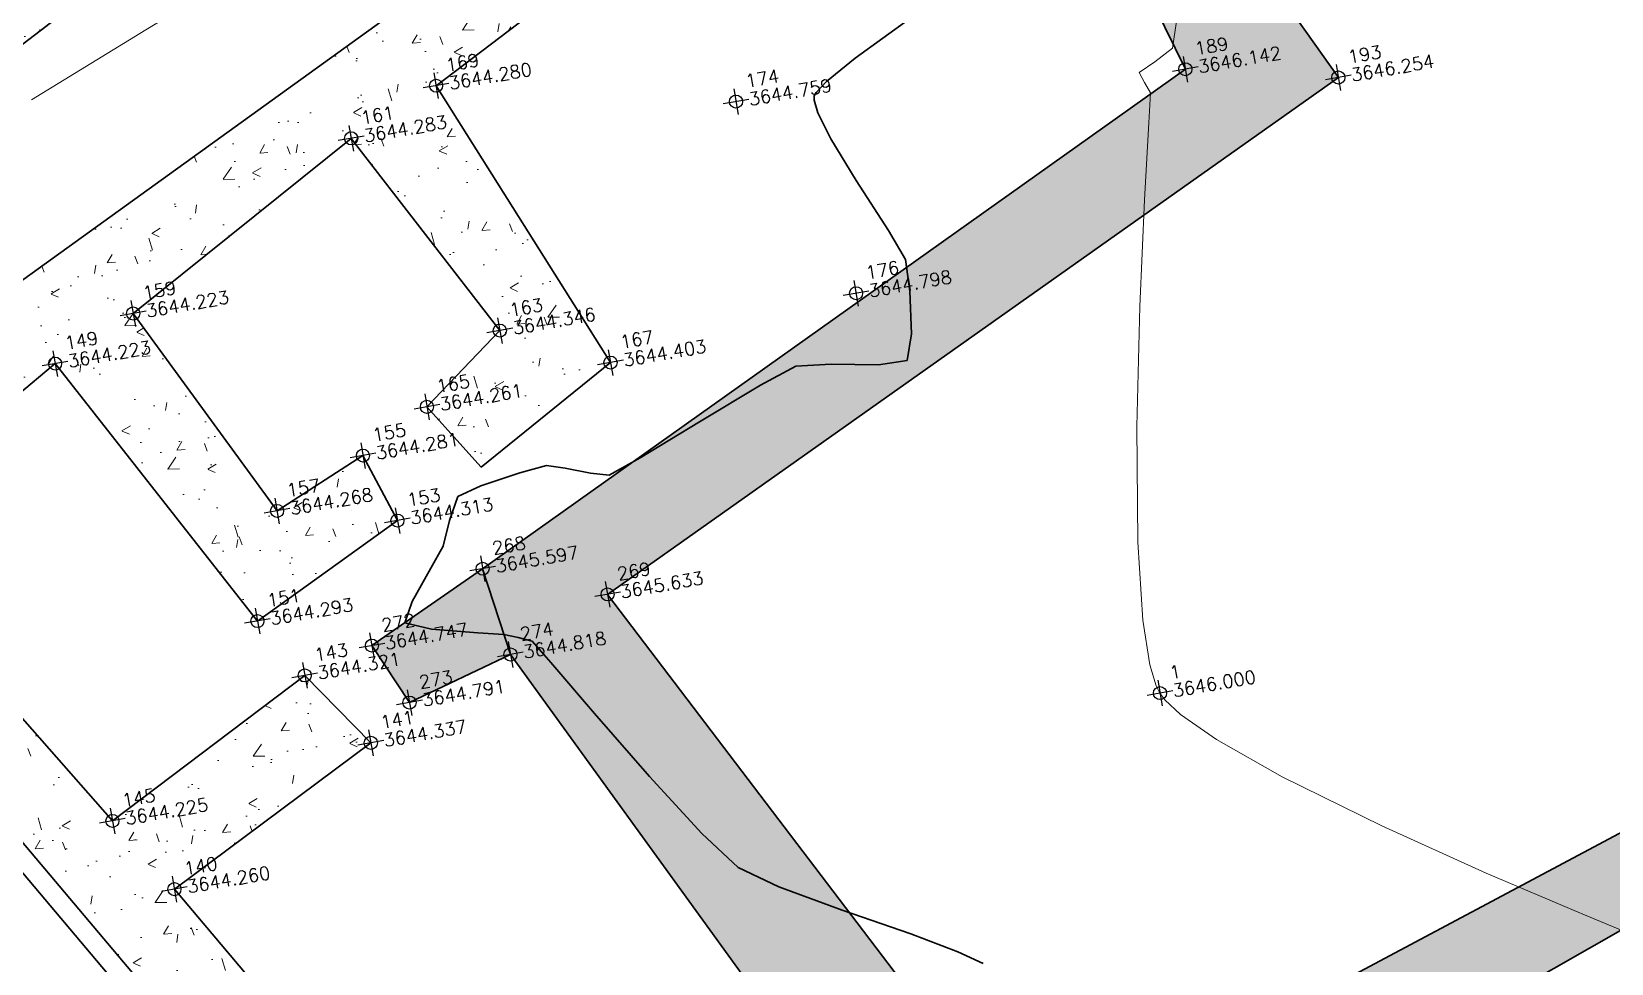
# Model space of a CAD drawing. Header units: millimetres. Extents: x 736950 to 740938, y 8500595 to 8502163.
# Drawn here: x 737775.59 to 737787.69, y 8501276.03 to 8501283.16 of the extents above; entities that cross this region are included whole.
import ezdxf

# ---------------------------------------------------------------- set-up
doc = ezdxf.new("R2010")
doc.units = ezdxf.units.MM
for name, color, linetype, lineweight in [('CONT-MJR', 80, 'Continuous', 30), ('CONT-MNR', 96, 'Continuous', 15), ('MURO PIEDRA', 252, 'Continuous', 30), ('PERIMETRO', 7, 'Continuous', 35), ('pista', 251, 'Continuous', 5)]:
    doc.layers.add(name, color=color, linetype=linetype, lineweight=lineweight)
doc.styles.add('5mm', font='arial.ttf', dxfattribs={"height": 3})
pattern_1 = [(59.94991650582833, (1479841.21072825, -18.49207214638591), (0.7173147616177996, 0.06212513786334364), [0.07500000000000001, -0.8250000000000001]), (4.949916505828331, (1479841.21072825, -18.49207214638591), (-0.2666336227691331, 0.7169040729334506), [0.06, -0.66]), (110.4013165058283, (1479841.270504478, -18.48689504899085), (0.4506817424667108, 0.7790288530571421), [0.06374018999999999, -0.7011421119999998]), (56.13411650582835, (1479841.176170796, -18.29508031532168), (1.07978843215245, 0.02137619624183779), [0.1124999999999999, -1.237499999999998]), (106.5855165058283, (1479841.266153166, -18.29329902119935), (0.752289432321798, 1.120964142855684), [0.09561028799999993, -1.051712999999999]), (1.134116505828333, (1479841.176170796, -18.29508031532168), (0.7522885572049924, 1.12096473051034), [0.09000000000000001, -0.9900000000000001]), (30.94991650582834, (1479841.283306076, -18.32704954408109), (0.6574964912282043, -0.293425227292985), [0.07500000000000001, -0.8250000000000001]), (335.9499165058284, (1479841.283306076, -18.32704954408109), (0.1143589702920628, 0.7562849757157031), [0.06, -0.66]), (81.40131650582836, (1479841.338097435, -18.35150168277323), (0.7718558160208798, 0.4628591428967336), [0.06374019000000002, -0.701142112]), (47.44991650582834, (1479841.21072825, -18.49207214638591), (-0.04554285905854174, 0.3299879209740469), [0, -0.652, 0, -0.67, 0, -0.6625000000000001]), (17.44991650582834, (1479841.21072825, -18.49207214638591), (0.1909634295804004, 0.4339344980096552), [0, -0.3819999999999997, 0, -0.6369999999999993, 0, -0.2524999999999997]), (337.4499165058283, (1479840.991082356, -18.53060370869935), (0.5296904964497462, 0.07002209344786473), [0, -0.25, 0, -0.7799999999999999, 0, -1.035]), (327.4499165058284, (1479840.892586439, -18.5478824339807), (0.557117696670718, 0.1993664657265957), [0, -0.325, 0, -0.518, 0, -0.735])]

msp = doc.modelspace()

# ---------------------------------------------------------------- hatches: boundary and pattern name
at = {"layer": 'pista'}
h = msp.add_hatch(dxfattribs=at)
h.set_pattern_fill('HONEY', color=256, scale=3, angle=9.94991650582834, style=0)
h.set_pattern_definition([(9.94991650582834, (1479841.21072825, -18.49207214638591), (0.4979252195647159, 0.4170677100899267), [0.375, -0.75]), (129.9499165058283, (1479841.21072825, -18.49207214638591), (-0.6101538418184378, 0.222682034283025), [0.3749999999999999, -0.7499999999999998]), (69.94991650582834, (1479841.21072825, -18.49207214638591), (-0.112228622253722, 0.6397497443729518), [-0.75, 0.375])])
h.paths.add_polyline_path([(737744.7999806425, 8501250.923935566), (737743.4751223363, 8501250.754223157), (737756.465848178, 8501242.026572531), (737763.5739612179, 8501242.006896213), (737770.002546867, 8501243.455222024), (737769.8468594846, 8501244.342704736), (737763.4750639071, 8501242.907173423), (737756.7405500773, 8501242.925815564)])
h.paths.add_polyline_path([(737794.2809870465, 8501256.017245878), (737809.7820272583, 8501263.709828075), (737823.391616501, 8501273.483615467), (737837.0791595323, 8501280.557800073), (737851.5530432165, 8501285.77819753), (737870.8510758049, 8501293.050216693, -0.9976846880626209), (737871.0089264096, 8501292.63424804), (737865.2748787645, 8501289.581801567, 0.7845063948290762), (737866.1540430214, 8501286.121818589), (737883.2588851704, 8501291.348365877), (737897.4188924351, 8501296.516943583), (737903.2981396064, 8501301.44146652, -0.5512150924587264), (737904.1219025984, 8501301.177325813), (737906.855912117, 8501297.98174819, 0.5618964424650519), (737910.2738656431, 8501298.536066804), (737914.22079628, 8501308.558674501), (737925.6412323939, 8501300.72656757, 0.340189525830376), (737928.7023693406, 8501300.894137181), (737936.9171069289, 8501306.117412793, -0.358727273887905), (737938.1716059428, 8501305.962964654), (737943.1732157968, 8501301.051021611, 0.3417074120720416), (737946.0555081918, 8501300.709858142), (737955.8779356404, 8501307.072689936), (737971.8320576148, 8501314.464803053), (737988.5677626224, 8501323.411181662), (738023.1375471824, 8501336.282937778), (738044.4246208373, 8501357.728329657), (738061.4456776979, 8501362.208386911), (738078.9085143938, 8501363.070318012), (738112.0997810266, 8501372.051506756), (738118.6561313582, 8501373.365123207), (738128.3493353954, 8501376.976906104), (738155.2251721952, 8501366.826195797), (738176.6167526407, 8501363.543890122), (738193.8053773039, 8501353.328603027), (738204.7313956148, 8501340.877429372), (738207.705198212, 8501335.751671141), (738214.35685511, 8501331.742925933), (738229.9282901662, 8501313.374534177), (738233.5603594936, 8501308.186787868), (738234.53883727, 8501308.358438132), (738230.6417003467, 8501313.924784988), (738214.9478837823, 8501332.43754055), (738208.3676942562, 8501336.403214611), (738205.4657963786, 8501341.405035153), (738194.387784551, 8501354.029418997), (738176.9261677533, 8501364.406946706), (738155.4549153853, 8501367.70147717), (738128.3514754312, 8501377.93815071), (738118.4090486554, 8501374.233504975), (738111.8936108743, 8501372.928085677), (738078.7671659255, 8501363.964436961), (738061.3074614278, 8501363.102660457), (738043.958527311, 8501358.536303693), (738022.6381405202, 8501337.057350922), (737988.196920163, 8501324.233464561), (737971.4304040315, 8501315.270615296), (737955.4419368334, 8501307.862588815), (737945.5806043665, 8501301.47455489, -0.3391433520832071), (737943.8038299843, 8501301.693147572), (737938.8116631231, 8501306.59581691, 0.3560082385246841), (737936.4342009705, 8501306.876887502), (737928.158540546, 8501301.61487459, -0.3502196171718997), (737926.1502499409, 8501301.468794718), (737914.5128481541, 8501309.44969617, 0.4302069892023044), (737913.4330382891, 8501309.014522241), (737909.4507249827, 8501298.90206584, -0.5704007069138802), (737907.5397775185, 8501298.566836312), (737904.9064502402, 8501301.644734057, 0.4931454261128044), (737902.7202336333, 8501302.131411942), (737896.9620044216, 8501297.308254998), (737882.9728831241, 8501292.20205278), (737866.0373022418, 8501287.027224885, -0.7384715771871906), (737865.6977918843, 8501288.787355538), (737871.5108758068, 8501291.881875956, 0.9119586051647783), (737870.5337161538, 8501293.892406015), (737851.2416702455, 8501286.62264278), (737836.7183275839, 8501281.384406622), (737822.9200107896, 8501274.252970394), (737809.3164408724, 8501264.483505804), (737793.8201376351, 8501256.79327439), (737778.9884914039, 8501246.402265295), (737769.846859484, 8501244.34270474), (737770.0025468671, 8501243.455222024), (737779.3594973255, 8501245.563292695)])
h.paths.add_polyline_path([(738260.5182952256, 8501271.251537092), (738234.538837269, 8501308.358438132), (738233.56035949, 8501308.186787868), (738259.6897886079, 8501270.86568047), (738269.3749442189, 8501234.589470252), (738274.5057655985, 8501215.583008338), (738279.7983711922, 8501189.602392923), (738280.7089290785, 8501189.641305126), (738275.382018582, 8501215.790318219), (738270.2441657205, 8501234.822827347)])
h = msp.add_hatch(dxfattribs=at)
h.set_pattern_fill('AR-CONC', color=256, scale=0.1, angle=9.94991650582834, style=0)
h.set_pattern_definition(pattern_1)
h.paths.add_polyline_path([(737777.6493554055, 8501284.697877575), (737778.2429651527, 8501284.02837592), (737778.6245263468, 8501284.2435411), (737777.9461947693, 8501285.054532018), (737778.8220041448, 8501285.843730938), (737779.728404595, 8501284.294036709), (737780.0769869342, 8501283.805925703), (737780.4282514206, 8501283.620835824), (737780.8231733027, 8501284.101299878), (737779.5204123224, 8501286.208899418), (737781.3213133046, 8501287.772591412), (737780.9448072524, 8501288.315704841), (737779.0422673434, 8501286.891549673), (737778.6190419062, 8501286.491403177), (737778.5397778634, 8501286.41658199), (737771.970257782, 8501281.24669311), (737772.5577492837, 8501280.484743811), (737773.0826143647, 8501280.803224025), (737772.9191839872, 8501281.07507419)])
h = msp.add_hatch(dxfattribs=at)
h.set_pattern_fill('AR-CONC', color=256, scale=0.1, angle=9.94991650582834, style=0)
h.set_pattern_definition(pattern_1)
h.paths.add_polyline_path([(737785.5967947382, 8501282.811724603), (737785.1544531517, 8501283.440754747), (737784.9721482369, 8501283.322475763), (737784.449081442, 8501284.492697591), (737785.4284121897, 8501285.05639191), (737786.1787035697, 8501283.343265863), (737786.8248046637, 8501283.65357116), (737785.7793279527, 8501286.013420189), (737783.5501978708, 8501284.656850958), (737784.4251977851, 8501282.875242932), (737779.0443992516, 8501279.048958948), (737779.2571418246, 8501278.391834453), (737782.0967588541, 8501274.468473503), (737782.5377013684, 8501273.887930918), (737782.8850149779, 8501274.205722133), (737783.2386774037, 8501273.700227438), (737789.6522272024, 8501277.35741433), (737789.4626906053, 8501277.934342299), (737783.2243635963, 8501274.609429346), (737780.0007728053, 8501278.85224945)])
h.paths.add_polyline_path([(737779.0443992519, 8501279.048958948), (737778.1964821878, 8501278.459584998), (737778.4841187961, 8501278.023729311), (737779.257141824, 8501278.391834455)])
h = msp.add_hatch(dxfattribs=at)
h.set_pattern_fill('AR-CONC', color=256, scale=0.1, angle=9.94991650582834, style=0)
h.set_pattern_definition(pattern_1)
h.paths.add_polyline_path([(737778.6877178713, 8501282.74898035), (737780.0769869359, 8501283.805925699), (737779.7284045985, 8501284.294036705), (737773.7365982805, 8501279.97476338), (737773.4328035514, 8501280.300165845), (737772.9490304393, 8501280.002092738), (737778.6258591108, 8501273.268700633), (737779.1181184452, 8501273.709385041), (737776.6840489154, 8501276.594198817), (737778.1880230637, 8501277.714923032), (737777.682193552, 8501278.231288701), (737776.209565309, 8501277.117078641), (737774.2503060309, 8501279.34403892), (737775.7707153334, 8501280.619936857), (737777.3197518112, 8501278.647930015), (737778.3918611555, 8501279.41775568), (737778.1278642829, 8501279.915628806), (737777.4702360536, 8501279.4916216), (737776.368347088, 8501281.003976291), (737778.0376412346, 8501282.345588025), (737779.1761814648, 8501280.873166844), (737778.6177381494, 8501280.28888689), (737779.0339259448, 8501279.826782903), (737780.023310585, 8501280.627850205)])

# ---------------------------------------------------------------- linework, layer by layer
at = {"linetype": 'Continuous', "extrusion": (-0.172787269436437, 0.9849591664230046, 0)}
for points, elevation in [([(-2195601.087162654, 0), (-2195600.887162654, 0)], 8245936.738062788), ([(-2195595.414162654, 0), (-2195595.214162654, 0)], 8245937.605062786), ([(-2195602.230162655, 0), (-2195602.030162655, 0)], 8245936.473062787), ([(-2195597.655162654, 0), (-2195597.455162655, 0)], 8245937.088062787), ([(-2195594.704162654, 0), (-2195594.504162654, 0)], 8245937.320062786), ([(-2195598.307162655, 0), (-2195598.107162654, 0)], 8245935.483062788), ([(-2195592.828162654, 0), (-2195592.628162654, 0)], 8245936.287062787), ([(-2195595.571162655, 0), (-2195595.371162654, 0)], 8245935.673062785), ([(-2195592.173162655, 0), (-2195591.973162654, 0)], 8245936.01206279), ([(-2195596.363162654, 0), (-2195596.163162654, 0)], 8245935.285062786), ([(-2195594.920162654, 0), (-2195594.720162654, 0)], 8245935.194062789), ([(-2195594.373162654, 0), (-2195594.173162655, 0)], 8245934.911062787), ([(-2195593.652162654, 0), (-2195593.452162656, 0)], 8245934.607062786), ([(-2195594.547162655, 0), (-2195594.347162655, 0)], 8245934.375062788), ([(-2195595.126162654, 0), (-2195594.926162655, 0)], 8245933.899062788), ([(-2195596.034162655, 0), (-2195595.834162655, 0)], 8245933.540062787), ([(-2195593.358162655, 0), (-2195593.158162655, 0)], 8245933.802062786), ([(-2195594.189162656, 0), (-2195593.989162655, 0)], 8245933.465062788), ([(-2195595.222162655, 0), (-2195595.022162654, 0)], 8245933.215062789), ([(-2195593.643162655, 0), (-2195593.443162655, 0)], 8245933.329062787), ([(-2195594.397162654, 0), (-2195594.197162654, 0)], 8245932.986062787), ([(-2195600.070162655, 0), (-2195599.870162655, 0)], 8245932.064062787), ([(-2195594.052162655, 0), (-2195593.852162655, 0)], 8245932.733062785), ([(-2195592.000162655, 0), (-2195591.800162655, 0)], 8245932.486062789), ([(-2195592.377162655, 0), (-2195592.177162655, 0)], 8245931.889062787)]:
    msp.add_lwpolyline(points, dxfattribs=dict(at, elevation=elevation))
at = {"linetype": 'Continuous', "extrusion": (0.9849591664230046, 0.172787269436437, 0)}
for points, elevation in [([(8245936.838062788, 0), (8245936.638062788, 0)], 2195600.987162655), ([(8245936.573062784, 0), (8245936.373062788, 0)], 2195602.130162654), ([(8245937.705062786, 0), (8245937.505062786, 0)], 2195595.314162655), ([(8245937.188062786, 0), (8245936.988062789, 0)], 2195597.555162655), ([(8245937.420062786, 0), (8245937.220062788, 0)], 2195594.604162654), ([(8245935.583062786, 0), (8245935.383062788, 0)], 2195598.207162655), ([(8245936.387062784, 0), (8245936.187062786, 0)], 2195592.728162654), ([(8245935.773062786, 0), (8245935.573062788, 0)], 2195595.471162655), ([(8245936.112062789, 0), (8245935.912062788, 0)], 2195592.073162655), ([(8245935.385062787, 0), (8245935.185062787, 0)], 2195596.263162654), ([(8245935.294062788, 0), (8245935.094062788, 0)], 2195594.820162654), ([(8245935.011062786, 0), (8245934.811062787, 0)], 2195594.273162655), ([(8245934.707062787, 0), (8245934.507062787, 0)], 2195593.552162654), ([(8245934.475062787, 0), (8245934.275062789, 0)], 2195594.447162655), ([(8245933.999062787, 0), (8245933.799062789, 0)], 2195595.026162654), ([(8245933.640062787, 0), (8245933.440062787, 0)], 2195595.934162655), ([(8245933.902062788, 0), (8245933.702062788, 0)], 2195593.258162655), ([(8245933.565062787, 0), (8245933.36506279, 0)], 2195594.089162655), ([(8245933.315062787, 0), (8245933.115062786, 0)], 2195595.122162655), ([(8245933.42906279, 0), (8245933.229062788, 0)], 2195593.543162655), ([(8245932.16406279, 0), (8245931.96406279, 0)], 2195599.970162654), ([(8245933.086062787, 0), (8245932.886062788, 0)], 2195594.297162655), ([(8245932.833062787, 0), (8245932.633062787, 0)], 2195593.952162655), ([(8245932.586062787, 0), (8245932.386062788, 0)], 2195591.900162655), ([(8245931.989062787, 0), (8245931.789062787, 0)], 2195592.277162655)]:
    msp.add_lwpolyline(points, dxfattribs=dict(at, elevation=elevation))
at = {"linetype": 'Continuous'}
for centre in [(737784.4251977849, 8501282.875242934), (737778.6877178715, 8501282.74898035), (737785.5967947387, 8501282.811724603), (737780.9843423815, 8501282.626972733), (737778.037641235, 8501282.345588027), (737781.9038593256, 8501281.15877057), (737776.3683470882, 8501281.003976291), (737779.1761814652, 8501280.873166842), (737775.770715333, 8501280.61993686), (737780.0233105852, 8501280.627850205), (737778.6177381496, 8501280.28888689), (737778.127864283, 8501279.91562881), (737777.470236054, 8501279.4916216), (737778.3918611541, 8501279.417755682), (737779.0443992518, 8501279.048958948), (737780.0007728048, 8501278.852249447), (737777.3197518107, 8501278.647930015), (737778.1964821878, 8501278.459584998), (737779.2571418241, 8501278.391834455), (737777.6821935516, 8501278.231288701), (737784.2311020101, 8501278.095819136), (737778.4841187967, 8501278.02372931), (737778.1880230634, 8501277.714923032), (737776.2095653095, 8501277.117078641), (737776.6840489152, 8501276.594198817)]:
    msp.add_circle(centre, 0.05, dxfattribs=at)
at = {"layer": 'CONT-MJR', "extrusion": (0.5874087120855611, -0.8092904330127612, 0), "elevation": -6446627.454233425}
msp.add_lwpolyline([(5590808.028116697, 3645), (5590807.505565908, 3645)], dxfattribs=at)
at = {"layer": 'CONT-MJR', "extrusion": (0.6322732486595264, -0.7747454672532966, 0), "elevation": -6119850.682562987}
msp.add_lwpolyline([(5946726.975496829, 3645.00000000001), (5946726.690849084, 3645.00000000001)], dxfattribs=at)
at = {"layer": 'CONT-MJR', "extrusion": (0.725625674154293, -0.6880896605880136, 0), "elevation": -5314291.456573482}
msp.add_lwpolyline([(6676408.991899277, 3645), (6676408.878020135, 3645)], dxfattribs=at)
at = {"layer": 'CONT-MJR', "elevation": 3645}
for points in [[(737781.5839419379, 8501282.670236018), (737781.5832090945, 8501282.636851987)], [(737781.5979951436, 8501282.697662497), (737781.5839419379, 8501282.670236018)], [(737781.611080448, 8501282.540911548), (737781.7102852094, 8501282.341648947)], [(737782.2828105115, 8501281.416752292), (737782.3162834876, 8501281.175302757)], [(737781.443471905, 8501280.600785792), (737781.171569782, 8501280.454784174)], [(737782.0755576071, 8501280.610106206), (737781.7119081764, 8501280.614636295)], [(737782.2949600291, 8501280.644031618), (737782.0755576071, 8501280.610106206)], [(737781.171569782, 8501280.454784174), (737780.7048984383, 8501280.173375135)], [(737780.2497387305, 8501279.89698353), (737780.0123715157, 8501279.766034214)], [(737779.3302571687, 8501279.784114689), (737779.0309263881, 8501279.682604851)], [(737779.8713951895, 8501279.779724829), (737779.6771580019, 8501279.819648756)], [(737780.0123715157, 8501279.766034214), (737779.8713951895, 8501279.779724829)], [(737779.0309263881, 8501279.682604851), (737778.853743059, 8501279.603028536)], [(737778.79075024, 8501279.41927096), (737778.7409995339, 8501279.220432192)], [(737778.7409995339, 8501279.220432192), (737778.6467249715, 8501279.052538607)], [(737779.0063769746, 8501278.557550779), (737779.2074381652, 8501278.54536034)], [(737779.2074381652, 8501278.54536034), (737779.3168943957, 8501278.523063384)], [(737779.5666222668, 8501278.329619218), (737779.9010553971, 8501277.93928692)], [(737780.7233269145, 8501277.019942822), (737781.001345316, 8501276.759541962)], [(737782.3223028592, 8501276.250670308), (737782.6838553278, 8501276.11422945)]]:
    msp.add_lwpolyline(points, dxfattribs=at)
at = {"layer": 'CONT-MJR', "extrusion": (0.9602988356618256, 0.2789733790642798, 0), "elevation": 3080122.338911525}
msp.add_lwpolyline([(7957950.396521829, 3645.000000000013), (7957950.296614976, 3645.000000000013)], dxfattribs=at)
at = {"layer": 'CONT-MJR', "extrusion": (0.8540591328651809, 0.5201759294407762, 0), "elevation": 5052271.651235674}
msp.add_lwpolyline([(6876821.538078761, 3645), (6876821.163648088, 3645)], dxfattribs=at)
at = {"layer": 'CONT-MJR', "extrusion": (0.8379927340377682, 0.5456813884492546, 0), "elevation": 5257247.253029555}
msp.add_lwpolyline([(6721418.710003944, 3645), (6721418.255096764, 3645)], dxfattribs=at)
at = {"layer": 'CONT-MJR', "extrusion": (0.8656043667584323, 0.5007285494644113, 0), "elevation": 4895461.878116915}
msp.add_lwpolyline([(6989317.923756142, 3645), (6989317.665090845, 3645)], dxfattribs=at)
at = {"layer": 'CONT-MJR', "extrusion": (0.9991916607263516, 0.04019981511046794, 0), "elevation": 1078935.869311106}
msp.add_lwpolyline([(8464750.543146074, 3645.00000000001), (8464750.215420583, 3645.00000000001)], dxfattribs=at)
at = {"layer": 'CONT-MJR', "extrusion": (0.9859753571724204, -0.1668909675468331, 0), "elevation": -691351.7902808979}
msp.add_lwpolyline([(8505182.627176447, 3645), (8505182.420466859, 3645)], dxfattribs=at)
at = {"layer": 'CONT-MJR', "extrusion": (0.05152844195227731, -0.9986715274152812, 0), "elevation": -8451970.15428923}
msp.add_lwpolyline([(1174859.333801706, 3645.000000000003), (1174859.06500835, 3645.000000000003)], dxfattribs=at)
at = {"layer": 'CONT-MJR', "extrusion": (0.5190393818991356, -0.8547503261407764, 0), "elevation": -6883534.75975893}
msp.add_lwpolyline([(5043117.504672323, 3645.000000000013), (5043116.972166288, 3645.000000000013)], dxfattribs=at)
at = {"layer": 'CONT-MJR', "extrusion": (0.2576499927839069, -0.9662383149194885, 0), "elevation": -8024173.414145216}
msp.add_lwpolyline([(2903225.542592962, 3645.000000000003), (2903225.331881238, 3645.000000000003)], dxfattribs=at)
at = {"layer": 'CONT-MJR', "extrusion": (-0.1297752676547857, -0.9915434331914708, 0), "elevation": -8525133.733969338}
msp.add_lwpolyline([(-371715.2699750054, 3645.000000000006), (-371715.4145002848, 3645.000000000006)], dxfattribs=at)
at = {"layer": 'CONT-MJR', "extrusion": (0.9459613876375625, -0.3242792825618331, 0), "elevation": -2058878.542271205}
msp.add_lwpolyline([(8281128.64735687, 3645.000000000003), (8281128.453102035, 3645.000000000003)], dxfattribs=at)
at = {"layer": 'CONT-MJR', "extrusion": (0.873063462945001, -0.4876065931368062, 0), "elevation": -3501152.135917067}
msp.add_lwpolyline([(7781901.8614898, 3645), (7781901.5703202, 3645)], dxfattribs=at)
at = {"layer": 'CONT-MJR', "extrusion": (0.9461384861657243, -0.3237622043970412, 0), "elevation": -2054352.126332251}
msp.add_lwpolyline([(8282251.847778048, 3645.000000000006), (8282251.675162047, 3645.000000000006)], dxfattribs=at)
at = {"layer": 'CONT-MJR', "extrusion": (0.2295860633687355, 0.9732883640046495, 0), "elevation": 8443579.224329554}
msp.add_lwpolyline([(1233703.915921786, 3645), (1233703.705237771, 3645)], dxfattribs=at)
at = {"layer": 'CONT-MJR', "extrusion": (-0.08225356401647943, -0.9966114344149313, 0), "elevation": -8533156.370332623}
msp.add_lwpolyline([(36018.18011430779, 3645.000000000003), (36018.53377115284, 3645.000000000003)], dxfattribs=at)
at = {"layer": 'CONT-MJR', "extrusion": (-0.2581974562466987, -0.9660921661972702, 0), "elevation": -8403511.326686202}
msp.add_lwpolyline([(-1482245.671065609, 3645.00000000001), (-1482245.561024537, 3645.00000000001)], dxfattribs=at)
at = {"layer": 'CONT-MJR', "extrusion": (0.7548045416986399, 0.6559497723386345, 0), "elevation": 6133290.952560038}
msp.add_lwpolyline([(5932857.373320671, 3645.00000000001), (5932857.154678846, 3645.00000000001)], dxfattribs=at)
at = {"layer": 'CONT-MJR', "extrusion": (0.7530596628472068, 0.6579522354946834, 0), "elevation": 6149027.108259689}
msp.add_lwpolyline([(5916545.563527362, 3645.00000000001), (5916544.924365138, 3645.00000000001)], dxfattribs=at)
at = {"layer": 'CONT-MJR', "extrusion": (0.7369714975058314, 0.675923821050873, 0), "elevation": 6289939.011632904}
msp.add_lwpolyline([(5766515.884837385, 3645.00000000001), (5766515.290490368, 3645.00000000001)], dxfattribs=at)
at = {"layer": 'CONT-MJR', "extrusion": (-0.4303508667714795, -0.9026616927005577, 0), "elevation": -7991281.563300556}
msp.add_lwpolyline([(-2992565.174616443, 3645.000000000007), (-2992564.829616196, 3645.000000000007)], dxfattribs=at)
at = {"layer": 'CONT-MJR', "extrusion": (-0.343356617035029, -0.9392051072786288, 0), "elevation": -8237764.507168311}
msp.add_lwpolyline([(-2226041.600653774, 3645.000000000013), (-2226041.085142669, 3645.000000000013)], dxfattribs=at)
at = {"layer": 'CONT-MJR', "extrusion": (-0.3295777193025872, -0.9441284483264474, 0), "elevation": -8269453.370466184}
msp.add_lwpolyline([(-2105270.515157269, 3645.00000000001), (-2105269.95869869, 3645.00000000001)], dxfattribs=at)
at = {"layer": 'CONT-MJR', "extrusion": (0.4189042157539238, 0.9080304279172533, 0), "elevation": 8028477.664423737}
msp.add_lwpolyline([(2891291.277407759, 3645.000000000003), (2891291.065194874, 3645.000000000003)], dxfattribs=at)
at = {"layer": 'CONT-MNR', "extrusion": (0.5246844254478265, -0.8512968070493888, 0), "elevation": -6850015.402441379}
msp.add_lwpolyline([(5088558.301536771, 3644.000000000003), (5088557.575014531, 3644.000000000003)], dxfattribs=at)
at = {"layer": 'CONT-MNR', "extrusion": (0.9892991425511524, -0.1459013589640444, 0), "elevation": -510459.3451933963}
msp.add_lwpolyline([(8517956.014077127, 3646.00000000001), (8517955.753691817, 3646.00000000001)], dxfattribs=at)
at = {"layer": 'CONT-MNR', "extrusion": (0.5225037040247373, -0.8526370149603111, 0), "elevation": -6863017.774214562}
msp.add_lwpolyline([(5071007.418525125, 3644), (5071006.445239973, 3644)], dxfattribs=at)
at = {"layer": 'CONT-MNR', "elevation": 3646}
for points in [[(737784.327552187, 8501283.03557557), (737784.1914837164, 8501282.931527263)], [(737784.1914837164, 8501282.931527263), (737784.0719067993, 8501282.849751709)], [(737784.0719067993, 8501282.849751709), (737784.1127306655, 8501282.773132304)], [(737784.1127306655, 8501282.773132304), (737784.1588063893, 8501282.693889467)], [(737784.1588063893, 8501282.693889467), (737784.1454562075, 8501282.463998709)], [(737784.0999617449, 8501278.65434926), (737784.1530947421, 8501278.313202387)], [(737784.1530947421, 8501278.313202387), (737784.2021173532, 8501278.152792567)], [(737784.2311022923, 8501278.095819099), (737784.2693694029, 8501278.04511253)], [(737784.2693694029, 8501278.04511253), (737784.3894081961, 8501277.932649335)], [(737784.3894081961, 8501277.932649335), (737784.6639891305, 8501277.741011614)]]:
    msp.add_lwpolyline(points, dxfattribs=at)
at = {"layer": 'CONT-MNR', "extrusion": (0.9984561004626923, -0.05554651608187633, 0), "elevation": 264428.4577523271}
msp.add_lwpolyline([(8529138.676836554, 3646), (8529138.08669437, 3646)], dxfattribs=at)
at = {"layer": 'CONT-MNR', "extrusion": (0.9990436251679886, -0.04372453557447714, 0), "elevation": 365363.9127571085}
msp.add_lwpolyline([(8525410.730423763, 3646.000000000013), (8525409.911277877, 3646.000000000013)], dxfattribs=at)
at = {"layer": 'CONT-MNR', "extrusion": (0.9997003837451415, -0.02447739242274263, 0), "elevation": 529473.832243432}
msp.add_lwpolyline([(8516792.964786075, 3646), (8516792.047226174, 3646)], dxfattribs=at)
at = {"layer": 'CONT-MNR', "extrusion": (0.9999661372510259, 0.008229480619244334, 0), "elevation": 807720.1911470429}
msp.add_lwpolyline([(8494920.682827998, 3646), (8494919.79679939, 3646)], dxfattribs=at)
at = {"layer": 'CONT-MNR', "extrusion": (0.9979636690229248, 0.06378491444144313, 0), "elevation": 1278535.058955135}
msp.add_lwpolyline([(8436908.341582445, 3646.00000000001), (8436907.74158835, 3646.00000000001)], dxfattribs=at)
at = {"layer": 'CONT-MNR', "extrusion": (0.891287907190435, 0.4534378309052902, 0), "elevation": 4512379.262988136}
msp.add_lwpolyline([(7242547.144961973, 3646.000000000003), (7242547.081039341, 3646.000000000003)], dxfattribs=at)
at = {"layer": 'CONT-MNR', "extrusion": (-0.4935106800059257, -0.8697397361970354, 0), "elevation": -7758003.671028393}
msp.add_lwpolyline([(-3553790.719857756, 3646.000000000007), (-3553790.141889399, 3646.000000000007)], dxfattribs=at)
at = {"layer": 'CONT-MNR', "extrusion": (-0.4425026846520494, -0.8967671794148852, 0), "elevation": -7950138.522389894}
msp.add_lwpolyline([(-3100216.574223883, 3646), (-3100215.724042704, 3646)], dxfattribs=at)
at = {"layer": 'CONT-MNR', "extrusion": (-0.411650327504912, -0.9113418721122709, 0), "elevation": -8051279.58837768}
msp.add_lwpolyline([(-2827178.284184139, 3646), (-2827177.405669654, 3646)], dxfattribs=at)
at = {"layer": 'CONT-MNR', "extrusion": (-0.3932779358826799, -0.9194196349588466, 0), "elevation": -8106395.978866265}
msp.add_lwpolyline([(-2665028.954284912, 3646), (-2665028.170982341, 3646)], dxfattribs=at)
at = {"layer": 'CONT-MNR', "extrusion": (-0.3820954325820061, -0.9241228708348095, 0), "elevation": -8138129.176475005}
msp.add_lwpolyline([(-2566492.631065798, 3646.000000000013), (-2566492.067196224, 3646.000000000013)], dxfattribs=at)
at = {"layer": 'MURO PIEDRA'}
for points in [[(737771.9702577821, 8501281.246693112), (737772.557749283, 8501280.484743811), (737773.0826143649, 8501280.803224025), (737772.9191839882, 8501281.07507419), (737777.6493554045, 8501284.697877575), (737778.2429651528, 8501284.02837592), (737778.6245263474, 8501284.243541101), (737777.9461947688, 8501285.054532018), (737778.8220041454, 8501285.843730938), (737779.7284045989, 8501284.294036705), (737780.0769869356, 8501283.805925699), (737780.4282514205, 8501283.620835824), (737780.8231733027, 8501284.101299878), (737779.5204123219, 8501286.208899418), (737781.3213133039, 8501287.772591412), (737780.9448072532, 8501288.31570484), (737779.0422673476, 8501286.891549684), (737778.6190419062, 8501286.491403177), (737778.5397778584, 8501286.416581986)], [(737789.4626906053, 8501277.934342299), (737789.6522272021, 8501277.357414331), (737783.2386774044, 8501273.700227436), (737782.8850149782, 8501274.205722133), (737782.5377013684, 8501273.887930917), (737782.0967588562, 8501274.468473509), (737779.2571418241, 8501278.391834455), (737779.0443992518, 8501279.048958948), (737784.4251977849, 8501282.875242934), (737783.5501978713, 8501284.656850958), (737785.7793279527, 8501286.013420189), (737786.8248046639, 8501283.65357116), (737786.1787035692, 8501283.343265865), (737785.42841219, 8501285.05639191), (737784.4490814413, 8501284.492697591), (737784.9721482365, 8501283.322475763), (737785.1544531516, 8501283.440754747), (737785.5967947387, 8501282.811724603), (737780.0007728048, 8501278.852249447), (737783.2243635971, 8501274.609429346)], [(737779.1181184452, 8501273.709385041), (737778.6258591097, 8501273.268700635), (737772.9490304384, 8501280.00209274), (737773.4328035517, 8501280.300165843), (737773.7365982806, 8501279.974763382), (737779.7284045989, 8501284.294036705), (737780.0769869356, 8501283.805925699), (737778.6877178715, 8501282.74898035), (737780.0233105852, 8501280.627850205), (737779.0339259452, 8501279.826782903), (737778.6177381496, 8501280.28888689), (737779.1761814652, 8501280.873166842), (737778.037641235, 8501282.345588027), (737776.3683470882, 8501281.003976291), (737777.470236054, 8501279.4916216), (737778.127864283, 8501279.91562881), (737778.3918611541, 8501279.417755682), (737777.3197518107, 8501278.647930015), (737775.770715333, 8501280.61993686), (737774.2503060311, 8501279.344038919), (737776.2095653095, 8501277.117078641), (737777.6821935516, 8501278.231288701), (737778.1880230634, 8501277.714923032), (737776.6840489152, 8501276.594198817)]]:
    msp.add_lwpolyline(points, close=True, dxfattribs=at)
msp.add_lwpolyline([(737782.5377013684, 8501273.887930917), (737782.1794489616, 8501273.52253358), (737783.2633009447, 8501272.275046157), (737783.7344773642, 8501272.6044134), (737783.9898327201, 8501271.982176594), (737783.0716911796, 8501271.492163217), (737781.5425726987, 8501272.997593941), (737779.9120214743, 8501271.759229414), (737779.1944125518, 8501272.568406424), (737779.5926013332, 8501273.128634676), (737779.9851969634, 8501272.742664894), (737782.0967588562, 8501274.468473509), (737779.2571418241, 8501278.391834455), (737778.4841187967, 8501278.02372931), (737778.1964821878, 8501278.459584998), (737779.0443992518, 8501279.048958948), (737779.2571418241, 8501278.391834455)], dxfattribs=at)
at = {"layer": 'PERIMETRO', "ltscale": 0.3}
msp.add_line((737785.6823555233, 8501264.685794078), (737772.0287148635, 8501280.855851732), dxfattribs=at)

# ---------------------------------------------------------------- texts
at = {"color": 2, "char_height": 0.1, "attachment_point": 1, "rotation": 9.94991650582834, "style": '5mm'}
for s, insert, width in [('\\Ftxt.shx;\\W1.0000000000;\\T1.0000000000;\\o\\l189', (737784.4908641204, 8501283.079663903), 0.3666666666666667), ('\\Ftxt.shx;\\W1.0000000000;\\T1.0000000000;\\o\\l169', (737778.753384207, 8501282.953401318), 0.3666666666666667), ('\\Ftxt.shx;\\W1.0000000000;\\T1.0000000000;\\o\\l193', (737785.6624610742, 8501283.016145572), 0.3666666666666667), ('\\Ftxt.shx;\\W1.0000000000;\\T1.0000000000;\\o\\l174', (737781.050008717, 8501282.831393702), 0.3666666666666667), ('\\Ftxt.shx;\\W1.0000000000;\\T1.0000000000;\\o\\l161', (737778.1033075706, 8501282.550008995), 0.3333333333333334), ('\\Ftxt.shx;\\W1.0000000000;\\T1.0000000000;\\o\\l176', (737781.9695256611, 8501281.363191538), 0.3666666666666667), ('\\Ftxt.shx;\\W1.0000000000;\\T1.0000000000;\\o\\l159', (737776.4340134237, 8501281.208397258), 0.3666666666666666), ('\\Ftxt.shx;\\W1.0000000000;\\T1.0000000000;\\o\\l163', (737779.2418478007, 8501281.07758781), 0.3666666666666667), ('\\Ftxt.shx;\\W1.0000000000;\\T1.0000000000;\\o\\l149', (737775.8363816686, 8501280.824357828), 0.3666666666666667), ('\\Ftxt.shx;\\W1.0000000000;\\T1.0000000000;\\o\\l167', (737780.0889769207, 8501280.832271174), 0.3666666666666667), ('\\Ftxt.shx;\\W1.0000000000;\\T1.0000000000;\\o\\l165', (737778.6834044851, 8501280.493307859), 0.3666666666666667), ('\\Ftxt.shx;\\W1.0000000000;\\T1.0000000000;\\o\\l155', (737778.1935306186, 8501280.120049777), 0.3666666666666667), ('\\Ftxt.shx;\\W1.0000000000;\\T1.0000000000;\\o\\l157', (737777.5359023896, 8501279.69604257), 0.3666666666666666), ('\\Ftxt.shx;\\W1.0000000000;\\T1.0000000000;\\o\\l153', (737778.4575274896, 8501279.622176649), 0.3666666666666667), ('\\Ftxt.shx;\\W1.0000000000;\\T1.0000000000;\\o\\l268', (737779.1100655873, 8501279.253379915), 0.4), ('\\Ftxt.shx;\\W1.0000000000;\\T1.0000000000;\\o\\l269', (737780.0664391404, 8501279.056670414), 0.4), ('\\Ftxt.shx;\\W1.0000000000;\\T1.0000000000;\\o\\l151', (737777.3854181463, 8501278.852350984), 0.3333333333333333), ('\\Ftxt.shx;\\W1.0000000000;\\T1.0000000000;\\o\\l272', (737778.2621485234, 8501278.664005965), 0.4), ('\\Ftxt.shx;\\W1.0000000000;\\T1.0000000000;\\o\\l274', (737779.3228081596, 8501278.596255424), 0.4), ('\\Ftxt.shx;\\W1.0000000000;\\T1.0000000000;\\o\\l143', (737777.7478598871, 8501278.43570967), 0.3666666666666667), ('\\Ftxt.shx;\\W1.0000000000;\\T1.0000000000;\\o\\l273', (737778.5497851322, 8501278.228150276), 0.4), ('\\Ftxt.shx;\\W1.0000000000;\\T1.0000000000;\\o\\l1', (737784.2967683456, 8501278.300240105), 0.1666666666666667), ('\\Ftxt.shx;\\W1.0000000000;\\T1.0000000000;\\o\\l141', (737778.2536893989, 8501277.919343999), 0.3333333333333333), ('\\Ftxt.shx;\\W1.0000000000;\\T1.0000000000;\\o\\l145', (737776.275231645, 8501277.321499608), 0.3666666666666667), ('\\Ftxt.shx;\\W1.0000000000;\\T1.0000000000;\\o\\l140', (737776.7497152507, 8501276.798619786), 0.35)]:
    msp.add_mtext(s, dxfattribs=dict(at, insert=insert, width=width))
at = {"color": 1, "char_height": 0.1, "attachment_point": 1, "rotation": 9.94991650582834, "style": '5mm'}
for s, insert, width in [('\\Ftxt.shx;\\W1.0000000000;\\T1.0000000000;\\o\\l3646.142', (737784.5150543383, 8501282.941769619), 0.7999999999999999), ('\\Ftxt.shx;\\W1.0000000000;\\T1.0000000000;\\o\\l3646.254', (737785.686651292, 8501282.878251288), 0.8333333333333334), ('\\Ftxt.shx;\\W1.0000000000;\\T1.0000000000;\\o\\l3644.280', (737778.7775744249, 8501282.815507034), 0.8166666666666668), ('\\Ftxt.shx;\\W1.0000000000;\\T1.0000000000;\\o\\l3644.759', (737781.0741989348, 8501282.693499418), 0.8333333333333334), ('\\Ftxt.shx;\\W1.0000000000;\\T1.0000000000;\\o\\l3644.283', (737778.1274977884, 8501282.412114711), 0.8333333333333334), ('\\Ftxt.shx;\\W1.0000000000;\\T1.0000000000;\\o\\l3644.798', (737781.9937158789, 8501281.225297254), 0.8333333333333334), ('\\Ftxt.shx;\\W1.0000000000;\\T1.0000000000;\\o\\l3644.223', (737776.4582036416, 8501281.070502974), 0.8333333333333334), ('\\Ftxt.shx;\\W1.0000000000;\\T1.0000000000;\\o\\l3644.346', (737779.2660380185, 8501280.939693527), 0.8333333333333334), ('\\Ftxt.shx;\\W1.0000000000;\\T1.0000000000;\\o\\l3644.223', (737775.8605718864, 8501280.686463544), 0.8333333333333334), ('\\Ftxt.shx;\\W1.0000000000;\\T1.0000000000;\\o\\l3644.403', (737780.1131671385, 8501280.69437689), 0.8166666666666668), ('\\Ftxt.shx;\\W1.0000000000;\\T1.0000000000;\\o\\l3644.261', (737778.707594703, 8501280.355413575), 0.7999999999999999), ('\\Ftxt.shx;\\W1.0000000000;\\T1.0000000000;\\o\\l3644.281', (737778.2177208364, 8501279.982155493), 0.7999999999999999), ('\\Ftxt.shx;\\W1.0000000000;\\T1.0000000000;\\o\\l3644.268', (737777.5600926073, 8501279.558148285), 0.8333333333333334), ('\\Ftxt.shx;\\W1.0000000000;\\T1.0000000000;\\o\\l3644.313', (737778.4817177075, 8501279.484282365), 0.7999999999999999), ('\\Ftxt.shx;\\W1.0000000000;\\T1.0000000000;\\o\\l3645.597', (737779.134255805, 8501279.115485633), 0.8333333333333334), ('\\Ftxt.shx;\\W1.0000000000;\\T1.0000000000;\\o\\l3645.633', (737780.0906293582, 8501278.91877613), 0.8333333333333334), ('\\Ftxt.shx;\\W1.0000000000;\\T1.0000000000;\\o\\l3644.293', (737777.4096083641, 8501278.7144567), 0.8333333333333334), ('\\Ftxt.shx;\\W1.0000000000;\\T1.0000000000;\\o\\l3644.747', (737778.2863387411, 8501278.526111681), 0.8333333333333334), ('\\Ftxt.shx;\\W1.0000000000;\\T1.0000000000;\\o\\l3644.818', (737779.3469983775, 8501278.45836114), 0.7999999999999999), ('\\Ftxt.shx;\\W1.0000000000;\\T1.0000000000;\\o\\l3644.321', (737777.7720501049, 8501278.297815386), 0.7999999999999999), ('\\Ftxt.shx;\\W1.0000000000;\\T1.0000000000;\\o\\l3646.000', (737784.3209585635, 8501278.162345821), 0.7833333333333335), ('\\Ftxt.shx;\\W1.0000000000;\\T1.0000000000;\\o\\l3644.791', (737778.57397535, 8501278.090255992), 0.7999999999999999), ('\\Ftxt.shx;\\W1.0000000000;\\T1.0000000000;\\o\\l3644.337', (737778.2778796167, 8501277.781449715), 0.8333333333333334), ('\\Ftxt.shx;\\W1.0000000000;\\T1.0000000000;\\o\\l3644.225', (737776.2994218628, 8501277.183605324), 0.8333333333333334), ('\\Ftxt.shx;\\W1.0000000000;\\T1.0000000000;\\o\\l3644.260', (737776.7739054685, 8501276.660725502), 0.8166666666666668)]:
    msp.add_mtext(s, dxfattribs=dict(at, insert=insert, width=width))

doc.saveas('drawing.dxf')
